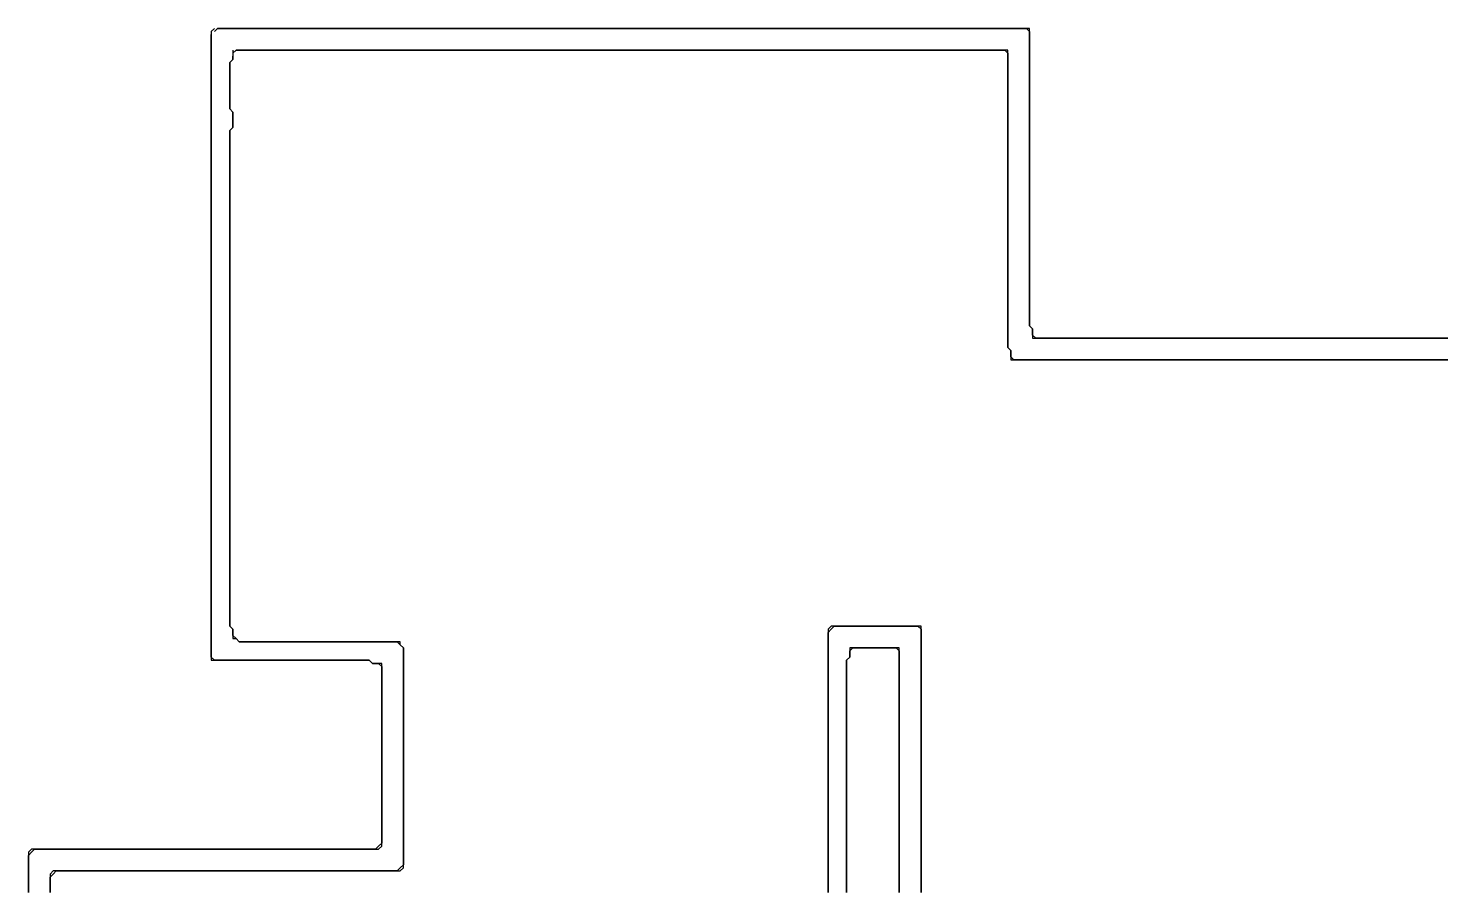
# Model space of a CAD drawing. Header units: metres. Extents: x 39 to 1548, y -1178 to -105.
# Drawn here: x 145 to 602.9, y -383.4 to -105 of the extents above; entities that cross this region are included whole.
import ezdxf

# ---------------------------------------------------------------- set-up
doc = ezdxf.new("R2010")
doc.units = ezdxf.units.M

msp = doc.modelspace()

# ---------------------------------------------------------------- linework, layer by layer
for points in [[(205, -105), (204, -106), (204, -107), (204, -108), (204, -109), (204, -110), (204, -111), (204, -112), (204, -113), (204, -114), (204, -115), (204, -116), (204, -117), (204, -118), (204, -119), (204, -120), (204, -121), (204, -122), (204, -123), (204, -124), (204, -125), (204, -126), (204, -127), (204, -128), (204, -129), (204, -130), (204, -131), (204, -132), (204, -133), (204, -134), (204, -135), (204, -136), (204, -137), (204, -138), (204, -139), (204, -140), (204, -141), (204, -142), (204, -143), (204, -144), (204, -145), (204, -146), (204, -147), (204, -148), (204, -149), (204, -150), (204, -151), (204, -152), (204, -153), (204, -154), (204, -155), (204, -156), (204, -157), (204, -158), (204, -159), (204, -160), (204, -161), (204, -162), (204, -163), (204, -164), (204, -165), (204, -166), (204, -167), (204, -168), (204, -169), (204, -170), (204, -171), (204, -172), (204, -173), (204, -174), (204, -175), (204, -176), (204, -177), (204, -178), (204, -179), (204, -180), (204, -181), (204, -182), (204, -183), (204, -184), (204, -185), (204, -186), (204, -187), (204, -188), (204, -189), (204, -190), (204, -191), (204, -192), (204, -193), (204, -194), (204, -195), (204, -196), (204, -197), (204, -198), (204, -199), (204, -200), (204, -201), (204, -202), (204, -203), (204, -204), (204, -205), (204, -206), (204, -207), (204, -208), (204, -209), (204, -210), (204, -211), (204, -212), (204, -213), (204, -214), (204, -215), (204, -216), (204, -217), (204, -218), (204, -219), (204, -220), (204, -221), (204, -222), (204, -223), (204, -224), (204, -225), (204, -226), (204, -227), (204, -228), (204, -229), (204, -230), (204, -231), (204, -232), (204, -233), (204, -234), (204, -235), (204, -236), (204, -237), (204, -238), (204, -239), (204, -240), (204, -241), (204, -242), (204, -243), (204, -244), (204, -245), (204, -246), (204, -247), (204, -248), (204, -249), (204, -250), (204, -251), (204, -252), (204, -253), (204, -254), (204, -255), (204, -256), (204, -257), (204, -258), (204, -259), (204, -260), (204, -261), (204, -262), (204, -263), (204, -264), (204, -265), (204, -266), (204, -267), (204, -268), (204, -269), (204, -270), (204, -271), (204, -272), (204, -273), (204, -274), (204, -275), (204, -276), (204, -277), (204, -278), (204, -279), (204, -280), (204, -281), (204, -282), (204, -283), (204, -284), (204, -285), (204, -286), (204, -287), (204, -288), (204, -289), (204, -290), (204, -291), (204, -292), (204, -293), (204, -294), (204, -295), (204, -296), (204, -297), (204, -298), (204, -299), (204, -300), (204, -301), (204, -302), (204, -303), (204, -304), (204, -305), (204, -306), (204, -307), (204, -308), (204, -309), (205, -309), (206, -309), (207, -309), (208, -309), (209, -309), (210, -309), (211, -309), (212, -309), (213, -309), (214, -309), (215, -309), (216, -309), (217, -309), (218, -309), (219, -309), (220, -309), (221, -309), (222, -309), (223, -309), (224, -309), (225, -309), (226, -309), (227, -309), (228, -309), (229, -309), (230, -309), (231, -309), (232, -309), (233, -309), (234, -309), (235, -309), (236, -309), (237, -309), (238, -309), (239, -309), (240, -309), (241, -309), (242, -309), (243, -309), (244, -309), (245, -309), (246, -309), (247, -309), (248, -309), (249, -309), (250, -309), (251, -309), (252, -309), (253, -309), (254, -309), (255, -309), (256, -310), (257, -310), (258, -310), (259, -311), (259, -312), (259, -313), (259, -314), (259, -315), (259, -316), (259, -317), (259, -318), (259, -319), (259, -320), (259, -321), (259, -322), (259, -323), (259, -324), (259, -325), (259, -326), (259, -327), (259, -328), (259, -329), (259, -330), (259, -331), (259, -332), (259, -333), (259, -334), (259, -335), (259, -336), (259, -337), (259, -338), (259, -339), (259, -340), (259, -341), (259, -342), (259, -343), (259, -344), (259, -345), (259, -346), (259, -347), (259, -348), (259, -349), (259, -350), (259, -351), (259, -352), (259, -353), (259, -354), (259, -355), (259, -356), (259, -357), (259, -358), (259, -359), (259, -360), (259, -361), (259, -362), (259, -363), (259, -364), (259, -365), (259, -366), (259, -367), (259, -368), (258, -369), (257, -370), (256, -370), (255, -370), (254, -370), (253, -370), (252, -370), (251, -370), (250, -370), (249, -370), (248, -370), (247, -370), (246, -370), (245, -370), (244, -370), (243, -370), (242, -370), (241, -370), (240, -370), (239, -370), (238, -370), (237, -370), (236, -370), (235, -370), (234, -370), (233, -370), (232, -370), (231, -370), (230, -370), (229, -370), (228, -370), (227, -370), (226, -370), (225, -370), (224, -370), (223, -370), (222, -370), (221, -370), (220, -370), (219, -370), (218, -370), (217, -370), (216, -370), (215, -370), (214, -370), (213, -370), (212, -370), (211, -370), (210, -370), (209, -370), (208, -370), (207, -370), (206, -370), (205, -370), (204, -370), (203, -370), (202, -370), (201, -370), (200, -370), (199, -370), (198, -370), (197, -370), (196, -370), (195, -370), (194, -370), (193, -370), (192, -370), (191, -370), (190, -370), (189, -370), (188, -370), (187, -370), (186, -370), (185, -370), (184, -370), (183, -370), (182, -370), (181, -370), (180, -370), (179, -370), (178, -370), (177, -370), (176, -370), (175, -370), (174, -370), (173, -370), (172, -370), (171, -370), (170, -370), (169, -370), (168, -370), (167, -370), (166, -370), (165, -370), (164, -370), (163, -370), (162, -370), (161, -370), (160, -370), (159, -370), (158, -370), (157, -370), (156, -370), (155, -370), (154, -370), (153, -370), (152, -370), (151, -370), (150, -370), (149, -370), (148, -370), (147, -370), (146, -370), (145, -371), (145, -372), (145, -373), (145, -374), (145, -375), (145, -376), (145, -377), (145, -378), (145, -379), (145, -380), (145, -381), (145, -382), (145, -383), (145, -384)], [(205, -106), (206, -105), (207, -105), (208, -105), (209, -105), (210, -105), (211, -105), (212, -105), (213, -105), (214, -105), (215, -105), (216, -105), (217, -105), (218, -105), (219, -105), (220, -105), (221, -105), (222, -105), (223, -105), (224, -105), (225, -105), (226, -105), (227, -105), (228, -105), (229, -105), (230, -105), (231, -105), (232, -105), (233, -105), (234, -105), (235, -105), (236, -105), (237, -105), (238, -105), (239, -105), (240, -105), (241, -105), (242, -105), (243, -105), (244, -105), (245, -105), (246, -105), (247, -105), (248, -105), (249, -105), (250, -105), (251, -105), (252, -105), (253, -105), (254, -105), (255, -105), (256, -105), (257, -105), (258, -105), (259, -105), (260, -105), (261, -105), (262, -105), (263, -105), (264, -105), (265, -105), (266, -105), (267, -105), (268, -105), (269, -105), (270, -105), (271, -105), (272, -105), (273, -105), (274, -105), (275, -105), (276, -105), (277, -105), (278, -105), (279, -105), (280, -105), (281, -105), (282, -105), (283, -105), (284, -105), (285, -105), (286, -105), (287, -105), (288, -105), (289, -105), (290, -105), (291, -105), (292, -105), (293, -105), (294, -105), (295, -105), (296, -105), (297, -105), (298, -105), (299, -105), (300, -105), (301, -105), (302, -105), (303, -105), (304, -105), (305, -105), (306, -105), (307, -105), (308, -105), (309, -105), (310, -105), (311, -105), (312, -105), (313, -105), (314, -105), (315, -105), (316, -105), (317, -105), (318, -105), (319, -105), (320, -105), (321, -105), (322, -105), (323, -105), (324, -105), (325, -105), (326, -105), (327, -105), (328, -105), (329, -105), (330, -105), (331, -105), (332, -105), (333, -105), (334, -105), (335, -105), (336, -105), (337, -105), (338, -105), (339, -105), (340, -105), (341, -105), (342, -105), (343, -105), (344, -105), (345, -105), (346, -105), (347, -105), (348, -105), (349, -105), (350, -105), (351, -105), (352, -105), (353, -105), (354, -105), (355, -105), (356, -105), (357, -105), (358, -105), (359, -105), (360, -105), (361, -105), (362, -105), (363, -105), (364, -105), (365, -105), (366, -105), (367, -105), (368, -105), (369, -105), (370, -105), (371, -105), (372, -105), (373, -105), (374, -105), (375, -105), (376, -105), (377, -105), (378, -105), (379, -105), (380, -105), (381, -105), (382, -105), (383, -105), (384, -105), (385, -105), (386, -105), (387, -105), (388, -105), (389, -105), (390, -105), (391, -105), (392, -105), (393, -105), (394, -105), (395, -105), (396, -105), (397, -105), (398, -105), (399, -105), (400, -105), (401, -105), (402, -105), (403, -105), (404, -105), (405, -105), (406, -105), (407, -105), (408, -105), (409, -105), (410, -105), (411, -105), (412, -105), (413, -105), (414, -105), (415, -105), (416, -105), (417, -105), (418, -105), (419, -105), (420, -105), (421, -105), (422, -105), (423, -105), (424, -105), (425, -105), (426, -105), (427, -105), (428, -105), (429, -105), (430, -105), (431, -105), (432, -105), (433, -105), (434, -105), (435, -105), (436, -105), (437, -105), (438, -105), (439, -105), (440, -105), (441, -105), (442, -105), (443, -105), (444, -105), (445, -105), (446, -105), (447, -105), (448, -105), (449, -105), (450, -105), (451, -105), (452, -105), (453, -105), (454, -105), (455, -105), (456, -105), (457, -105), (458, -105), (459, -105), (460, -105), (461, -105), (462, -105), (463, -105), (464, -105), (465, -105), (466, -105), (467, -105), (468, -106), (468, -107), (468, -108), (468, -109), (468, -110), (468, -111), (468, -112), (468, -113), (468, -114), (468, -115), (468, -116), (468, -117), (468, -118), (468, -119), (468, -120), (468, -121), (468, -122), (468, -123), (468, -124), (468, -125), (468, -126), (468, -127), (468, -128), (468, -129), (468, -130), (468, -131), (468, -132), (468, -133), (468, -134), (468, -135), (468, -136), (468, -137), (468, -138), (468, -139), (468, -140), (468, -141), (468, -142), (468, -143), (468, -144), (468, -145), (468, -146), (468, -147), (468, -148), (468, -149), (468, -150), (468, -151), (468, -152), (468, -153), (468, -154), (468, -155), (468, -156), (468, -157), (468, -158), (468, -159), (468, -160), (468, -161), (468, -162), (468, -163), (468, -164), (468, -165), (468, -166), (468, -167), (468, -168), (468, -169), (468, -170), (468, -171), (468, -172), (468, -173), (468, -174), (468, -175), (468, -176), (468, -177), (468, -178), (468, -179), (468, -180), (468, -181), (468, -182), (468, -183), (468, -184), (468, -185), (468, -186), (468, -187), (468, -188), (468, -189), (468, -190), (468, -191), (468, -192), (468, -193), (468, -194), (468, -195), (468, -196), (468, -197), (468, -198), (468, -199), (468, -200), (468, -201), (469, -202), (469, -203), (469, -204), (469, -205), (470, -205), (471, -205), (472, -205), (473, -205), (474, -205), (475, -205), (476, -205), (477, -205), (478, -205), (479, -205), (480, -205), (481, -205), (482, -205), (483, -205), (484, -205), (485, -205), (486, -205), (487, -205), (488, -205), (489, -205), (490, -205), (491, -205), (492, -205), (493, -205), (494, -205), (495, -205), (496, -205), (497, -205), (498, -205), (499, -205), (500, -205), (501, -205), (502, -205), (503, -205), (504, -205), (505, -205), (506, -205), (507, -205), (508, -205), (509, -205), (510, -205), (511, -205), (512, -205), (513, -205), (514, -205), (515, -205), (516, -205), (517, -205), (518, -205), (519, -205), (520, -205), (521, -205), (522, -205), (523, -205), (524, -205), (525, -205), (526, -205), (527, -205), (528, -205), (529, -205), (530, -205), (531, -205), (532, -205), (533, -205), (534, -205), (535, -205), (536, -205), (537, -205), (538, -205), (539, -205), (540, -205), (541, -205), (542, -205), (543, -205), (544, -205), (545, -205), (546, -205), (547, -205), (548, -205), (549, -205), (550, -205), (551, -205), (552, -205), (553, -205), (554, -205), (555, -205), (556, -205), (557, -205), (558, -205), (559, -205), (560, -205), (561, -205), (562, -205), (563, -205), (564, -205), (565, -205), (566, -205), (567, -205), (568, -205), (569, -205), (570, -205), (571, -205), (572, -205), (573, -205), (574, -205), (575, -205), (576, -205), (577, -205), (578, -205), (579, -205), (580, -205), (581, -205), (582, -205), (583, -205), (584, -205), (585, -205), (586, -205), (587, -205), (588, -205), (589, -205), (590, -205), (591, -205), (592, -205), (593, -205), (594, -205), (595, -205), (596, -205), (597, -205), (598, -205), (599, -205), (600, -205), (601, -205), (602, -205), (603, -205)], [(603, -205), (602, -205), (601, -205), (600, -205), (599, -205), (598, -205), (597, -205), (596, -205), (595, -205), (594, -205), (593, -205), (592, -205), (591, -205), (590, -205), (589, -205), (588, -205), (587, -205), (586, -205), (585, -205), (584, -205), (583, -205), (582, -205), (581, -205), (580, -205), (579, -205), (578, -205), (577, -205), (576, -205), (575, -205), (574, -205), (573, -205), (572, -205), (571, -205), (570, -205), (569, -205), (568, -205), (567, -205), (566, -205), (565, -205), (564, -205), (563, -205), (562, -205), (561, -205), (560, -205), (559, -205), (558, -205), (557, -205), (556, -205), (555, -205), (554, -205), (553, -205), (552, -205), (551, -205), (550, -205), (549, -205), (548, -205), (547, -205), (546, -205), (545, -205), (544, -205), (543, -205), (542, -205), (541, -205), (540, -205), (539, -205), (538, -205), (537, -205), (536, -205), (535, -205), (534, -205), (533, -205), (532, -205), (531, -205), (530, -205), (529, -205), (528, -205), (527, -205), (526, -205), (525, -205), (524, -205), (523, -205), (522, -205), (521, -205), (520, -205), (519, -205), (518, -205), (517, -205), (516, -205), (515, -205), (514, -205), (513, -205), (512, -205), (511, -205), (510, -205), (509, -205), (508, -205), (507, -205), (506, -205), (505, -205), (504, -205), (503, -205), (502, -205), (501, -205), (500, -205), (499, -205), (498, -205), (497, -205), (496, -205), (495, -205), (494, -205), (493, -205), (492, -205), (491, -205), (490, -205), (489, -205), (488, -205), (487, -205), (486, -205), (485, -205), (484, -205), (483, -205), (482, -205), (481, -205), (480, -205), (479, -205), (478, -205), (477, -205), (476, -205), (475, -205), (474, -205), (473, -205), (472, -205), (471, -205), (470, -205), (469, -204), (469, -203), (469, -202), (468, -201), (468, -200), (468, -199), (468, -198), (468, -197), (468, -196), (468, -195), (468, -194), (468, -193), (468, -192), (468, -191), (468, -190), (468, -189), (468, -188), (468, -187), (468, -186), (468, -185), (468, -184), (468, -183), (468, -182), (468, -181), (468, -180), (468, -179), (468, -178), (468, -177), (468, -176), (468, -175), (468, -174), (468, -173), (468, -172), (468, -171), (468, -170), (468, -169), (468, -168), (468, -167), (468, -166), (468, -165), (468, -164), (468, -163), (468, -162), (468, -161), (468, -160), (468, -159), (468, -158), (468, -157), (468, -156), (468, -155), (468, -154), (468, -153), (468, -152), (468, -151), (468, -150), (468, -149), (468, -148), (468, -147), (468, -146), (468, -145), (468, -144), (468, -143), (468, -142), (468, -141), (468, -140), (468, -139), (468, -138), (468, -137), (468, -136), (468, -135), (468, -134), (468, -133), (468, -132), (468, -131), (468, -130), (468, -129), (468, -128), (468, -127), (468, -126), (468, -125), (468, -124), (468, -123), (468, -122), (468, -121), (468, -120), (468, -119), (468, -118), (468, -117), (468, -116), (468, -115), (468, -114), (468, -113), (468, -112), (468, -111), (468, -110), (468, -109), (468, -108), (468, -107), (468, -106), (468, -105), (467, -105), (466, -105), (465, -105), (464, -105), (463, -105), (462, -105), (461, -105), (460, -105), (459, -105), (458, -105), (457, -105), (456, -105), (455, -105), (454, -105), (453, -105), (452, -105), (451, -105), (450, -105), (449, -105), (448, -105), (447, -105), (446, -105), (445, -105), (444, -105), (443, -105), (442, -105), (441, -105), (440, -105), (439, -105), (438, -105), (437, -105), (436, -105), (435, -105), (434, -105), (433, -105), (432, -105), (431, -105), (430, -105), (429, -105), (428, -105), (427, -105), (426, -105), (425, -105), (424, -105), (423, -105), (422, -105), (421, -105), (420, -105), (419, -105), (418, -105), (417, -105), (416, -105), (415, -105), (414, -105), (413, -105), (412, -105), (411, -105), (410, -105), (409, -105), (408, -105), (407, -105), (406, -105), (405, -105), (404, -105), (403, -105), (402, -105), (401, -105), (400, -105), (399, -105), (398, -105), (397, -105), (396, -105), (395, -105), (394, -105), (393, -105), (392, -105), (391, -105), (390, -105), (389, -105), (388, -105), (387, -105), (386, -105), (385, -105), (384, -105), (383, -105), (382, -105), (381, -105), (380, -105), (379, -105), (378, -105), (377, -105), (376, -105), (375, -105), (374, -105), (373, -105), (372, -105), (371, -105), (370, -105), (369, -105), (368, -105), (367, -105), (366, -105), (365, -105), (364, -105), (363, -105), (362, -105), (361, -105), (360, -105), (359, -105), (358, -105), (357, -105), (356, -105), (355, -105), (354, -105), (353, -105), (352, -105), (351, -105), (350, -105), (349, -105), (348, -105), (347, -105), (346, -105), (345, -105), (344, -105), (343, -105), (342, -105), (341, -105), (340, -105), (339, -105), (338, -105), (337, -105), (336, -105), (335, -105), (334, -105), (333, -105), (332, -105), (331, -105), (330, -105), (329, -105), (328, -105), (327, -105), (326, -105), (325, -105), (324, -105), (323, -105), (322, -105), (321, -105), (320, -105), (319, -105), (318, -105), (317, -105), (316, -105), (315, -105), (314, -105), (313, -105), (312, -105), (311, -105), (310, -105), (309, -105), (308, -105), (307, -105), (306, -105), (305, -105), (304, -105), (303, -105), (302, -105), (301, -105), (300, -105), (299, -105), (298, -105), (297, -105), (296, -105), (295, -105), (294, -105), (293, -105), (292, -105), (291, -105), (290, -105), (289, -105), (288, -105), (287, -105), (286, -105), (285, -105), (284, -105), (283, -105), (282, -105), (281, -105), (280, -105), (279, -105), (278, -105), (277, -105), (276, -105), (275, -105), (274, -105), (273, -105), (272, -105), (271, -105), (270, -105), (269, -105), (268, -105), (267, -105), (266, -105), (265, -105), (264, -105), (263, -105), (262, -105), (261, -105), (260, -105), (259, -105), (258, -105), (257, -105), (256, -105), (255, -105), (254, -105), (253, -105), (252, -105), (251, -105), (250, -105), (249, -105), (248, -105), (247, -105), (246, -105), (245, -105), (244, -105), (243, -105), (242, -105), (241, -105), (240, -105), (239, -105), (238, -105), (237, -105), (236, -105), (235, -105), (234, -105), (233, -105), (232, -105), (231, -105), (230, -105), (229, -105), (228, -105), (227, -105), (226, -105), (225, -105), (224, -105), (223, -105), (222, -105), (221, -105), (220, -105), (219, -105), (218, -105), (217, -105), (216, -105), (215, -105), (214, -105), (213, -105), (212, -105), (211, -105), (210, -105), (209, -105), (208, -105), (207, -105), (206, -105)], [(145, -384), (145, -383), (145, -382), (145, -381), (145, -380), (145, -379), (145, -378), (145, -377), (145, -376), (145, -375), (145, -374), (145, -373), (145, -372), (146, -371), (147, -370), (148, -370), (149, -370), (150, -370), (151, -370), (152, -370), (153, -370), (154, -370), (155, -370), (156, -370), (157, -370), (158, -370), (159, -370), (160, -370), (161, -370), (162, -370), (163, -370), (164, -370), (165, -370), (166, -370), (167, -370), (168, -370), (169, -370), (170, -370), (171, -370), (172, -370), (173, -370), (174, -370), (175, -370), (176, -370), (177, -370), (178, -370), (179, -370), (180, -370), (181, -370), (182, -370), (183, -370), (184, -370), (185, -370), (186, -370), (187, -370), (188, -370), (189, -370), (190, -370), (191, -370), (192, -370), (193, -370), (194, -370), (195, -370), (196, -370), (197, -370), (198, -370), (199, -370), (200, -370), (201, -370), (202, -370), (203, -370), (204, -370), (205, -370), (206, -370), (207, -370), (208, -370), (209, -370), (210, -370), (211, -370), (212, -370), (213, -370), (214, -370), (215, -370), (216, -370), (217, -370), (218, -370), (219, -370), (220, -370), (221, -370), (222, -370), (223, -370), (224, -370), (225, -370), (226, -370), (227, -370), (228, -370), (229, -370), (230, -370), (231, -370), (232, -370), (233, -370), (234, -370), (235, -370), (236, -370), (237, -370), (238, -370), (239, -370), (240, -370), (241, -370), (242, -370), (243, -370), (244, -370), (245, -370), (246, -370), (247, -370), (248, -370), (249, -370), (250, -370), (251, -370), (252, -370), (253, -370), (254, -370), (255, -370), (256, -370), (257, -370), (258, -370), (259, -369), (259, -368), (259, -367), (259, -366), (259, -365), (259, -364), (259, -363), (259, -362), (259, -361), (259, -360), (259, -359), (259, -358), (259, -357), (259, -356), (259, -355), (259, -354), (259, -353), (259, -352), (259, -351), (259, -350), (259, -349), (259, -348), (259, -347), (259, -346), (259, -345), (259, -344), (259, -343), (259, -342), (259, -341), (259, -340), (259, -339), (259, -338), (259, -337), (259, -336), (259, -335), (259, -334), (259, -333), (259, -332), (259, -331), (259, -330), (259, -329), (259, -328), (259, -327), (259, -326), (259, -325), (259, -324), (259, -323), (259, -322), (259, -321), (259, -320), (259, -319), (259, -318), (259, -317), (259, -316), (259, -315), (259, -314), (259, -313), (259, -312), (259, -311), (259, -310), (258, -310), (257, -310), (256, -310), (255, -309), (254, -309), (253, -309), (252, -309), (251, -309), (250, -309), (249, -309), (248, -309), (247, -309), (246, -309), (245, -309), (244, -309), (243, -309), (242, -309), (241, -309), (240, -309), (239, -309), (238, -309), (237, -309), (236, -309), (235, -309), (234, -309), (233, -309), (232, -309), (231, -309), (230, -309), (229, -309), (228, -309), (227, -309), (226, -309), (225, -309), (224, -309), (223, -309), (222, -309), (221, -309), (220, -309), (219, -309), (218, -309), (217, -309), (216, -309), (215, -309), (214, -309), (213, -309), (212, -309), (211, -309), (210, -309), (209, -309), (208, -309), (207, -309), (206, -309), (205, -309), (204, -308), (204, -307), (204, -306), (204, -305), (204, -304), (204, -303), (204, -302), (204, -301), (204, -300), (204, -299), (204, -298), (204, -297), (204, -296), (204, -295), (204, -294), (204, -293), (204, -292), (204, -291), (204, -290), (204, -289), (204, -288), (204, -287), (204, -286), (204, -285), (204, -284), (204, -283), (204, -282), (204, -281), (204, -280), (204, -279), (204, -278), (204, -277), (204, -276), (204, -275), (204, -274), (204, -273), (204, -272), (204, -271), (204, -270), (204, -269), (204, -268), (204, -267), (204, -266), (204, -265), (204, -264), (204, -263), (204, -262), (204, -261), (204, -260), (204, -259), (204, -258), (204, -257), (204, -256), (204, -255), (204, -254), (204, -253), (204, -252), (204, -251), (204, -250), (204, -249), (204, -248), (204, -247), (204, -246), (204, -245), (204, -244), (204, -243), (204, -242), (204, -241), (204, -240), (204, -239), (204, -238), (204, -237), (204, -236), (204, -235), (204, -234), (204, -233), (204, -232), (204, -231), (204, -230), (204, -229), (204, -228), (204, -227), (204, -226), (204, -225), (204, -224), (204, -223), (204, -222), (204, -221), (204, -220), (204, -219), (204, -218), (204, -217), (204, -216), (204, -215), (204, -214), (204, -213), (204, -212), (204, -211), (204, -210), (204, -209), (204, -208), (204, -207), (204, -206), (204, -205), (204, -204), (204, -203), (204, -202), (204, -201), (204, -200), (204, -199), (204, -198), (204, -197), (204, -196), (204, -195), (204, -194), (204, -193), (204, -192), (204, -191), (204, -190), (204, -189), (204, -188), (204, -187), (204, -186), (204, -185), (204, -184), (204, -183), (204, -182), (204, -181), (204, -180), (204, -179), (204, -178), (204, -177), (204, -176), (204, -175), (204, -174), (204, -173), (204, -172), (204, -171), (204, -170), (204, -169), (204, -168), (204, -167), (204, -166), (204, -165), (204, -164), (204, -163), (204, -162), (204, -161), (204, -160), (204, -159), (204, -158), (204, -157), (204, -156), (204, -155), (204, -154), (204, -153), (204, -152), (204, -151), (204, -150), (204, -149), (204, -148), (204, -147), (204, -146), (204, -145), (204, -144), (204, -143), (204, -142), (204, -141), (204, -140), (204, -139), (204, -138), (204, -137), (204, -136), (204, -135), (204, -134), (204, -133), (204, -132), (204, -131), (204, -130), (204, -129), (204, -128), (204, -127), (204, -126), (204, -125), (204, -124), (204, -123), (204, -122), (204, -121), (204, -120), (204, -119), (204, -118), (204, -117), (204, -116), (204, -115), (204, -114), (204, -113), (204, -112), (204, -111), (204, -110), (204, -109), (204, -108), (204, -107)], [(211, -112), (211, -113), (211, -114), (211, -115), (210, -116), (210, -117), (210, -118), (210, -119), (210, -120), (210, -121), (210, -122), (210, -123), (210, -124), (210, -125), (210, -126), (210, -127), (210, -128), (210, -129), (210, -130), (210, -131), (211, -132), (211, -133), (211, -134), (211, -135), (211, -136), (211, -137), (210, -138), (210, -139), (210, -140), (210, -141), (210, -142), (210, -143), (210, -144), (210, -145), (210, -146), (210, -147), (210, -148), (210, -149), (210, -150), (210, -151), (210, -152), (210, -153), (210, -154), (210, -155), (210, -156), (210, -157), (210, -158), (210, -159), (210, -160), (210, -161), (210, -162), (210, -163), (210, -164), (210, -165), (210, -166), (210, -167), (210, -168), (210, -169), (210, -170), (210, -171), (210, -172), (210, -173), (210, -174), (210, -175), (210, -176), (210, -177), (210, -178), (210, -179), (210, -180), (210, -181), (210, -182), (210, -183), (210, -184), (210, -185), (210, -186), (210, -187), (210, -188), (210, -189), (210, -190), (210, -191), (210, -192), (210, -193), (210, -194), (210, -195), (210, -196), (210, -197), (210, -198), (210, -199), (210, -200), (210, -201), (210, -202), (210, -203), (210, -204), (210, -205), (210, -206), (210, -207), (210, -208), (210, -209), (210, -210), (210, -211), (210, -212), (210, -213), (210, -214), (210, -215), (210, -216), (210, -217), (210, -218), (210, -219), (210, -220), (210, -221), (210, -222), (210, -223), (210, -224), (210, -225), (210, -226), (210, -227), (210, -228), (210, -229), (210, -230), (210, -231), (210, -232), (210, -233), (210, -234), (210, -235), (210, -236), (210, -237), (210, -238), (210, -239), (210, -240), (210, -241), (210, -242), (210, -243), (210, -244), (210, -245), (210, -246), (210, -247), (210, -248), (210, -249), (210, -250), (210, -251), (210, -252), (210, -253), (210, -254), (210, -255), (210, -256), (210, -257), (210, -258), (210, -259), (210, -260), (210, -261), (210, -262), (210, -263), (210, -264), (210, -265), (210, -266), (210, -267), (210, -268), (210, -269), (210, -270), (210, -271), (210, -272), (210, -273), (210, -274), (210, -275), (210, -276), (210, -277), (210, -278), (210, -279), (210, -280), (210, -281), (210, -282), (210, -283), (210, -284), (210, -285), (210, -286), (210, -287), (210, -288), (210, -289), (210, -290), (210, -291), (210, -292), (210, -293), (210, -294), (210, -295), (210, -296), (210, -297), (210, -298), (211, -299), (211, -300), (211, -301), (211, -302), (212, -302), (213, -303), (214, -303), (215, -303), (216, -303), (217, -303), (218, -303), (219, -303), (220, -303), (221, -303), (222, -303), (223, -303), (224, -303), (225, -303), (226, -303), (227, -303), (228, -303), (229, -303), (230, -303), (231, -303), (232, -303), (233, -303), (234, -303), (235, -303), (236, -303), (237, -303), (238, -303), (239, -303), (240, -303), (241, -303), (242, -303), (243, -303), (244, -303), (245, -303), (246, -303), (247, -303), (248, -303), (249, -303), (250, -303), (251, -303), (252, -303), (253, -303), (254, -303), (255, -303), (256, -303), (257, -303), (258, -303), (259, -303), (260, -303), (261, -303), (262, -303), (263, -303), (264, -303), (265, -304), (266, -305), (266, -306), (266, -307), (266, -308), (266, -309), (266, -310), (266, -311), (266, -312), (266, -313), (266, -314), (266, -315), (266, -316), (266, -317), (266, -318), (266, -319), (266, -320), (266, -321), (266, -322), (266, -323), (266, -324), (266, -325), (266, -326), (266, -327), (266, -328), (266, -329), (266, -330), (266, -331), (266, -332), (266, -333), (266, -334), (266, -335), (266, -336), (266, -337), (266, -338), (266, -339), (266, -340), (266, -341), (266, -342), (266, -343), (266, -344), (266, -345), (266, -346), (266, -347), (266, -348), (266, -349), (266, -350), (266, -351), (266, -352), (266, -353), (266, -354), (266, -355), (266, -356), (266, -357), (266, -358), (266, -359), (266, -360), (266, -361), (266, -362), (266, -363), (266, -364), (266, -365), (266, -366), (266, -367), (266, -368), (266, -369), (266, -370), (266, -371), (266, -372), (266, -373), (266, -374), (266, -375), (265, -376), (264, -377), (263, -377), (262, -377), (261, -377), (260, -377), (259, -377), (258, -377), (257, -377), (256, -377), (255, -377), (254, -377), (253, -377), (252, -377), (251, -377), (250, -377), (249, -377), (248, -377), (247, -377), (246, -377), (245, -377), (244, -377), (243, -377), (242, -377), (241, -377), (240, -377), (239, -377), (238, -377), (237, -377), (236, -377), (235, -377), (234, -377), (233, -377), (232, -377), (231, -377), (230, -377), (229, -377), (228, -377), (227, -377), (226, -377), (225, -377), (224, -377), (223, -377), (222, -377), (221, -377), (220, -377), (219, -377), (218, -377), (217, -377), (216, -377), (215, -377), (214, -377), (213, -377), (212, -377), (211, -377), (210, -377), (209, -377), (208, -377), (207, -377), (206, -377), (205, -377), (204, -377), (203, -377), (202, -377), (201, -377), (200, -377), (199, -377), (198, -377), (197, -377), (196, -377), (195, -377), (194, -377), (193, -377), (192, -377), (191, -377), (190, -377), (189, -377), (188, -377), (187, -377), (186, -377), (185, -377), (184, -377), (183, -377), (182, -377), (181, -377), (180, -377), (179, -377), (178, -377), (177, -377), (176, -377), (175, -377), (174, -377), (173, -377), (172, -377), (171, -377), (170, -377), (169, -377), (168, -377), (167, -377), (166, -377), (165, -377), (164, -377), (163, -377), (162, -377), (161, -377), (160, -377), (159, -377), (158, -377), (157, -377), (156, -377), (155, -377), (154, -377), (153, -377), (152, -378), (152, -379), (152, -380), (152, -381), (152, -382), (152, -383), (152, -384)], [(152, -384), (152, -383), (152, -382), (152, -381), (152, -380), (152, -379), (153, -378), (154, -377), (155, -377), (156, -377), (157, -377), (158, -377), (159, -377), (160, -377), (161, -377), (162, -377), (163, -377), (164, -377), (165, -377), (166, -377), (167, -377), (168, -377), (169, -377), (170, -377), (171, -377), (172, -377), (173, -377), (174, -377), (175, -377), (176, -377), (177, -377), (178, -377), (179, -377), (180, -377), (181, -377), (182, -377), (183, -377), (184, -377), (185, -377), (186, -377), (187, -377), (188, -377), (189, -377), (190, -377), (191, -377), (192, -377), (193, -377), (194, -377), (195, -377), (196, -377), (197, -377), (198, -377), (199, -377), (200, -377), (201, -377), (202, -377), (203, -377), (204, -377), (205, -377), (206, -377), (207, -377), (208, -377), (209, -377), (210, -377), (211, -377), (212, -377), (213, -377), (214, -377), (215, -377), (216, -377), (217, -377), (218, -377), (219, -377), (220, -377), (221, -377), (222, -377), (223, -377), (224, -377), (225, -377), (226, -377), (227, -377), (228, -377), (229, -377), (230, -377), (231, -377), (232, -377), (233, -377), (234, -377), (235, -377), (236, -377), (237, -377), (238, -377), (239, -377), (240, -377), (241, -377), (242, -377), (243, -377), (244, -377), (245, -377), (246, -377), (247, -377), (248, -377), (249, -377), (250, -377), (251, -377), (252, -377), (253, -377), (254, -377), (255, -377), (256, -377), (257, -377), (258, -377), (259, -377), (260, -377), (261, -377), (262, -377), (263, -377), (264, -377), (265, -377), (266, -376), (266, -375), (266, -374), (266, -373), (266, -372), (266, -371), (266, -370), (266, -369), (266, -368), (266, -367), (266, -366), (266, -365), (266, -364), (266, -363), (266, -362), (266, -361), (266, -360), (266, -359), (266, -358), (266, -357), (266, -356), (266, -355), (266, -354), (266, -353), (266, -352), (266, -351), (266, -350), (266, -349), (266, -348), (266, -347), (266, -346), (266, -345), (266, -344), (266, -343), (266, -342), (266, -341), (266, -340), (266, -339), (266, -338), (266, -337), (266, -336), (266, -335), (266, -334), (266, -333), (266, -332), (266, -331), (266, -330), (266, -329), (266, -328), (266, -327), (266, -326), (266, -325), (266, -324), (266, -323), (266, -322), (266, -321), (266, -320), (266, -319), (266, -318), (266, -317), (266, -316), (266, -315), (266, -314), (266, -313), (266, -312), (266, -311), (266, -310), (266, -309), (266, -308), (266, -307), (266, -306), (266, -305), (265, -304), (265, -303), (264, -303), (263, -303), (262, -303), (261, -303), (260, -303), (259, -303), (258, -303), (257, -303), (256, -303), (255, -303), (254, -303), (253, -303), (252, -303), (251, -303), (250, -303), (249, -303), (248, -303), (247, -303), (246, -303), (245, -303), (244, -303), (243, -303), (242, -303), (241, -303), (240, -303), (239, -303), (238, -303), (237, -303), (236, -303), (235, -303), (234, -303), (233, -303), (232, -303), (231, -303), (230, -303), (229, -303), (228, -303), (227, -303), (226, -303), (225, -303), (224, -303), (223, -303), (222, -303), (221, -303), (220, -303), (219, -303), (218, -303), (217, -303), (216, -303), (215, -303), (214, -303), (213, -303), (212, -302), (211, -301), (211, -300), (211, -299), (210, -298), (210, -297), (210, -296), (210, -295), (210, -294), (210, -293), (210, -292), (210, -291), (210, -290), (210, -289), (210, -288), (210, -287), (210, -286), (210, -285), (210, -284), (210, -283), (210, -282), (210, -281), (210, -280), (210, -279), (210, -278), (210, -277), (210, -276), (210, -275), (210, -274), (210, -273), (210, -272), (210, -271), (210, -270), (210, -269), (210, -268), (210, -267), (210, -266), (210, -265), (210, -264), (210, -263), (210, -262), (210, -261), (210, -260), (210, -259), (210, -258), (210, -257), (210, -256), (210, -255), (210, -254), (210, -253), (210, -252), (210, -251), (210, -250), (210, -249), (210, -248), (210, -247), (210, -246), (210, -245), (210, -244), (210, -243), (210, -242), (210, -241), (210, -240), (210, -239), (210, -238), (210, -237), (210, -236), (210, -235), (210, -234), (210, -233), (210, -232), (210, -231), (210, -230), (210, -229), (210, -228), (210, -227), (210, -226), (210, -225), (210, -224), (210, -223), (210, -222), (210, -221), (210, -220), (210, -219), (210, -218), (210, -217), (210, -216), (210, -215), (210, -214), (210, -213), (210, -212), (210, -211), (210, -210), (210, -209), (210, -208), (210, -207), (210, -206), (210, -205), (210, -204), (210, -203), (210, -202), (210, -201), (210, -200), (210, -199), (210, -198), (210, -197), (210, -196), (210, -195), (210, -194), (210, -193), (210, -192), (210, -191), (210, -190), (210, -189), (210, -188), (210, -187), (210, -186), (210, -185), (210, -184), (210, -183), (210, -182), (210, -181), (210, -180), (210, -179), (210, -178), (210, -177), (210, -176), (210, -175), (210, -174), (210, -173), (210, -172), (210, -171), (210, -170), (210, -169), (210, -168), (210, -167), (210, -166), (210, -165), (210, -164), (210, -163), (210, -162), (210, -161), (210, -160), (210, -159), (210, -158), (210, -157), (210, -156), (210, -155), (210, -154), (210, -153), (210, -152), (210, -151), (210, -150), (210, -149), (210, -148), (210, -147), (210, -146), (210, -145), (210, -144), (210, -143), (210, -142), (210, -141), (210, -140), (210, -139), (210, -138), (211, -137), (211, -136), (211, -135), (211, -134), (211, -133), (211, -132), (210, -131), (210, -130), (210, -129), (210, -128), (210, -127), (210, -126), (210, -125), (210, -124), (210, -123), (210, -122), (210, -121), (210, -120), (210, -119), (210, -118), (210, -117), (210, -116), (211, -115), (211, -114)], [(211, -113), (212, -112), (213, -112), (214, -112), (215, -112), (216, -112), (217, -112), (218, -112), (219, -112), (220, -112), (221, -112), (222, -112), (223, -112), (224, -112), (225, -112), (226, -112), (227, -112), (228, -112), (229, -112), (230, -112), (231, -112), (232, -112), (233, -112), (234, -112), (235, -112), (236, -112), (237, -112), (238, -112), (239, -112), (240, -112), (241, -112), (242, -112), (243, -112), (244, -112), (245, -112), (246, -112), (247, -112), (248, -112), (249, -112), (250, -112), (251, -112), (252, -112), (253, -112), (254, -112), (255, -112), (256, -112), (257, -112), (258, -112), (259, -112), (260, -112), (261, -112), (262, -112), (263, -112), (264, -112), (265, -112), (266, -112), (267, -112), (268, -112), (269, -112), (270, -112), (271, -112), (272, -112), (273, -112), (274, -112), (275, -112), (276, -112), (277, -112), (278, -112), (279, -112), (280, -112), (281, -112), (282, -112), (283, -112), (284, -112), (285, -112), (286, -112), (287, -112), (288, -112), (289, -112), (290, -112), (291, -112), (292, -112), (293, -112), (294, -112), (295, -112), (296, -112), (297, -112), (298, -112), (299, -112), (300, -112), (301, -112), (302, -112), (303, -112), (304, -112), (305, -112), (306, -112), (307, -112), (308, -112), (309, -112), (310, -112), (311, -112), (312, -112), (313, -112), (314, -112), (315, -112), (316, -112), (317, -112), (318, -112), (319, -112), (320, -112), (321, -112), (322, -112), (323, -112), (324, -112), (325, -112), (326, -112), (327, -112), (328, -112), (329, -112), (330, -112), (331, -112), (332, -112), (333, -112), (334, -112), (335, -112), (336, -112), (337, -112), (338, -112), (339, -112), (340, -112), (341, -112), (342, -112), (343, -112), (344, -112), (345, -112), (346, -112), (347, -112), (348, -112), (349, -112), (350, -112), (351, -112), (352, -112), (353, -112), (354, -112), (355, -112), (356, -112), (357, -112), (358, -112), (359, -112), (360, -112), (361, -112), (362, -112), (363, -112), (364, -112), (365, -112), (366, -112), (367, -112), (368, -112), (369, -112), (370, -112), (371, -112), (372, -112), (373, -112), (374, -112), (375, -112), (376, -112), (377, -112), (378, -112), (379, -112), (380, -112), (381, -112), (382, -112), (383, -112), (384, -112), (385, -112), (386, -112), (387, -112), (388, -112), (389, -112), (390, -112), (391, -112), (392, -112), (393, -112), (394, -112), (395, -112), (396, -112), (397, -112), (398, -112), (399, -112), (400, -112), (401, -112), (402, -112), (403, -112), (404, -112), (405, -112), (406, -112), (407, -112), (408, -112), (409, -112), (410, -112), (411, -112), (412, -112), (413, -112), (414, -112), (415, -112), (416, -112), (417, -112), (418, -112), (419, -112), (420, -112), (421, -112), (422, -112), (423, -112), (424, -112), (425, -112), (426, -112), (427, -112), (428, -112), (429, -112), (430, -112), (431, -112), (432, -112), (433, -112), (434, -112), (435, -112), (436, -112), (437, -112), (438, -112), (439, -112), (440, -112), (441, -112), (442, -112), (443, -112), (444, -112), (445, -112), (446, -112), (447, -112), (448, -112), (449, -112), (450, -112), (451, -112), (452, -112), (453, -112), (454, -112), (455, -112), (456, -112), (457, -112), (458, -112), (459, -112), (460, -112), (461, -113), (461, -114), (461, -115), (461, -116), (461, -117), (461, -118), (461, -119), (461, -120), (461, -121), (461, -122), (461, -123), (461, -124), (461, -125), (461, -126), (461, -127), (461, -128), (461, -129), (461, -130), (461, -131), (461, -132), (461, -133), (461, -134), (461, -135), (461, -136), (461, -137), (461, -138), (461, -139), (461, -140), (461, -141), (461, -142), (461, -143), (461, -144), (461, -145), (461, -146), (461, -147), (461, -148), (461, -149), (461, -150), (461, -151), (461, -152), (461, -153), (461, -154), (461, -155), (461, -156), (461, -157), (461, -158), (461, -159), (461, -160), (461, -161), (461, -162), (461, -163), (461, -164), (461, -165), (461, -166), (461, -167), (461, -168), (461, -169), (461, -170), (461, -171), (461, -172), (461, -173), (461, -174), (461, -175), (461, -176), (461, -177), (461, -178), (461, -179), (461, -180), (461, -181), (461, -182), (461, -183), (461, -184), (461, -185), (461, -186), (461, -187), (461, -188), (461, -189), (461, -190), (461, -191), (461, -192), (461, -193), (461, -194), (461, -195), (461, -196), (461, -197), (461, -198), (461, -199), (461, -200), (461, -201), (461, -202), (461, -203), (461, -204), (461, -205), (461, -206), (461, -207), (461, -208), (462, -209), (462, -210), (462, -211), (462, -212), (463, -212), (464, -212), (465, -212), (466, -212), (467, -212), (468, -212), (469, -212), (470, -212), (471, -212), (472, -212), (473, -212), (474, -212), (475, -212), (476, -212), (477, -212), (478, -212), (479, -212), (480, -212), (481, -212), (482, -212), (483, -212), (484, -212), (485, -212), (486, -212), (487, -212), (488, -212), (489, -212), (490, -212), (491, -212), (492, -212), (493, -212), (494, -212), (495, -212), (496, -212), (497, -212), (498, -212), (499, -212), (500, -212), (501, -212), (502, -212), (503, -212), (504, -212), (505, -212), (506, -212), (507, -212), (508, -212), (509, -212), (510, -212), (511, -212), (512, -212), (513, -212), (514, -212), (515, -212), (516, -212), (517, -212), (518, -212), (519, -212), (520, -212), (521, -212), (522, -212), (523, -212), (524, -212), (525, -212), (526, -212), (527, -212), (528, -212), (529, -212), (530, -212), (531, -212), (532, -212), (533, -212), (534, -212), (535, -212), (536, -212), (537, -212), (538, -212), (539, -212), (540, -212), (541, -212), (542, -212), (543, -212), (544, -212), (545, -212), (546, -212), (547, -212), (548, -212), (549, -212), (550, -212), (551, -212), (552, -212), (553, -212), (554, -212), (555, -212), (556, -212), (557, -212), (558, -212), (559, -212), (560, -212), (561, -212), (562, -212), (563, -212), (564, -212), (565, -212), (566, -212), (567, -212), (568, -212), (569, -212), (570, -212), (571, -212), (572, -212), (573, -212), (574, -212), (575, -212), (576, -212), (577, -212), (578, -212), (579, -212), (580, -212), (581, -212), (582, -212), (583, -212), (584, -212), (585, -212), (586, -212), (587, -212), (588, -212), (589, -212), (590, -212), (591, -212), (592, -212), (593, -212), (594, -212), (595, -212), (596, -212), (597, -212), (598, -212), (599, -212), (600, -212), (601, -212), (602, -212), (603, -212)], [(603, -212), (602, -212), (601, -212), (600, -212), (599, -212), (598, -212), (597, -212), (596, -212), (595, -212), (594, -212), (593, -212), (592, -212), (591, -212), (590, -212), (589, -212), (588, -212), (587, -212), (586, -212), (585, -212), (584, -212), (583, -212), (582, -212), (581, -212), (580, -212), (579, -212), (578, -212), (577, -212), (576, -212), (575, -212), (574, -212), (573, -212), (572, -212), (571, -212), (570, -212), (569, -212), (568, -212), (567, -212), (566, -212), (565, -212), (564, -212), (563, -212), (562, -212), (561, -212), (560, -212), (559, -212), (558, -212), (557, -212), (556, -212), (555, -212), (554, -212), (553, -212), (552, -212), (551, -212), (550, -212), (549, -212), (548, -212), (547, -212), (546, -212), (545, -212), (544, -212), (543, -212), (542, -212), (541, -212), (540, -212), (539, -212), (538, -212), (537, -212), (536, -212), (535, -212), (534, -212), (533, -212), (532, -212), (531, -212), (530, -212), (529, -212), (528, -212), (527, -212), (526, -212), (525, -212), (524, -212), (523, -212), (522, -212), (521, -212), (520, -212), (519, -212), (518, -212), (517, -212), (516, -212), (515, -212), (514, -212), (513, -212), (512, -212), (511, -212), (510, -212), (509, -212), (508, -212), (507, -212), (506, -212), (505, -212), (504, -212), (503, -212), (502, -212), (501, -212), (500, -212), (499, -212), (498, -212), (497, -212), (496, -212), (495, -212), (494, -212), (493, -212), (492, -212), (491, -212), (490, -212), (489, -212), (488, -212), (487, -212), (486, -212), (485, -212), (484, -212), (483, -212), (482, -212), (481, -212), (480, -212), (479, -212), (478, -212), (477, -212), (476, -212), (475, -212), (474, -212), (473, -212), (472, -212), (471, -212), (470, -212), (469, -212), (468, -212), (467, -212), (466, -212), (465, -212), (464, -212), (463, -212), (462, -211), (462, -210), (462, -209), (461, -208), (461, -207), (461, -206), (461, -205), (461, -204), (461, -203), (461, -202), (461, -201), (461, -200), (461, -199), (461, -198), (461, -197), (461, -196), (461, -195), (461, -194), (461, -193), (461, -192), (461, -191), (461, -190), (461, -189), (461, -188), (461, -187), (461, -186), (461, -185), (461, -184), (461, -183), (461, -182), (461, -181), (461, -180), (461, -179), (461, -178), (461, -177), (461, -176), (461, -175), (461, -174), (461, -173), (461, -172), (461, -171), (461, -170), (461, -169), (461, -168), (461, -167), (461, -166), (461, -165), (461, -164), (461, -163), (461, -162), (461, -161), (461, -160), (461, -159), (461, -158), (461, -157), (461, -156), (461, -155), (461, -154), (461, -153), (461, -152), (461, -151), (461, -150), (461, -149), (461, -148), (461, -147), (461, -146), (461, -145), (461, -144), (461, -143), (461, -142), (461, -141), (461, -140), (461, -139), (461, -138), (461, -137), (461, -136), (461, -135), (461, -134), (461, -133), (461, -132), (461, -131), (461, -130), (461, -129), (461, -128), (461, -127), (461, -126), (461, -125), (461, -124), (461, -123), (461, -122), (461, -121), (461, -120), (461, -119), (461, -118), (461, -117), (461, -116), (461, -115), (461, -114), (461, -113), (461, -112), (460, -112), (459, -112), (458, -112), (457, -112), (456, -112), (455, -112), (454, -112), (453, -112), (452, -112), (451, -112), (450, -112), (449, -112), (448, -112), (447, -112), (446, -112), (445, -112), (444, -112), (443, -112), (442, -112), (441, -112), (440, -112), (439, -112), (438, -112), (437, -112), (436, -112), (435, -112), (434, -112), (433, -112), (432, -112), (431, -112), (430, -112), (429, -112), (428, -112), (427, -112), (426, -112), (425, -112), (424, -112), (423, -112), (422, -112), (421, -112), (420, -112), (419, -112), (418, -112), (417, -112), (416, -112), (415, -112), (414, -112), (413, -112), (412, -112), (411, -112), (410, -112), (409, -112), (408, -112), (407, -112), (406, -112), (405, -112), (404, -112), (403, -112), (402, -112), (401, -112), (400, -112), (399, -112), (398, -112), (397, -112), (396, -112), (395, -112), (394, -112), (393, -112), (392, -112), (391, -112), (390, -112), (389, -112), (388, -112), (387, -112), (386, -112), (385, -112), (384, -112), (383, -112), (382, -112), (381, -112), (380, -112), (379, -112), (378, -112), (377, -112), (376, -112), (375, -112), (374, -112), (373, -112), (372, -112), (371, -112), (370, -112), (369, -112), (368, -112), (367, -112), (366, -112), (365, -112), (364, -112), (363, -112), (362, -112), (361, -112), (360, -112), (359, -112), (358, -112), (357, -112), (356, -112), (355, -112), (354, -112), (353, -112), (352, -112), (351, -112), (350, -112), (349, -112), (348, -112), (347, -112), (346, -112), (345, -112), (344, -112), (343, -112), (342, -112), (341, -112), (340, -112), (339, -112), (338, -112), (337, -112), (336, -112), (335, -112), (334, -112), (333, -112), (332, -112), (331, -112), (330, -112), (329, -112), (328, -112), (327, -112), (326, -112), (325, -112), (324, -112), (323, -112), (322, -112), (321, -112), (320, -112), (319, -112), (318, -112), (317, -112), (316, -112), (315, -112), (314, -112), (313, -112), (312, -112), (311, -112), (310, -112), (309, -112), (308, -112), (307, -112), (306, -112), (305, -112), (304, -112), (303, -112), (302, -112), (301, -112), (300, -112), (299, -112), (298, -112), (297, -112), (296, -112), (295, -112), (294, -112), (293, -112), (292, -112), (291, -112), (290, -112), (289, -112), (288, -112), (287, -112), (286, -112), (285, -112), (284, -112), (283, -112), (282, -112), (281, -112), (280, -112), (279, -112), (278, -112), (277, -112), (276, -112), (275, -112), (274, -112), (273, -112), (272, -112), (271, -112), (270, -112), (269, -112), (268, -112), (267, -112), (266, -112), (265, -112), (264, -112), (263, -112), (262, -112), (261, -112), (260, -112), (259, -112), (258, -112), (257, -112), (256, -112), (255, -112), (254, -112), (253, -112), (252, -112), (251, -112), (250, -112), (249, -112), (248, -112), (247, -112), (246, -112), (245, -112), (244, -112), (243, -112), (242, -112), (241, -112), (240, -112), (239, -112), (238, -112), (237, -112), (236, -112), (235, -112), (234, -112), (233, -112), (232, -112), (231, -112), (230, -112), (229, -112), (228, -112), (227, -112), (226, -112), (225, -112), (224, -112), (223, -112), (222, -112), (221, -112), (220, -112), (219, -112), (218, -112), (217, -112), (216, -112), (215, -112), (214, -112), (213, -112), (212, -112)], [(433, -384), (433, -383), (433, -382), (433, -381), (433, -380), (433, -379), (433, -378), (433, -377), (433, -376), (433, -375), (433, -374), (433, -373), (433, -372), (433, -371), (433, -370), (433, -369), (433, -368), (433, -367), (433, -366), (433, -365), (433, -364), (433, -363), (433, -362), (433, -361), (433, -360), (433, -359), (433, -358), (433, -357), (433, -356), (433, -355), (433, -354), (433, -353), (433, -352), (433, -351), (433, -350), (433, -349), (433, -348), (433, -347), (433, -346), (433, -345), (433, -344), (433, -343), (433, -342), (433, -341), (433, -340), (433, -339), (433, -338), (433, -337), (433, -336), (433, -335), (433, -334), (433, -333), (433, -332), (433, -331), (433, -330), (433, -329), (433, -328), (433, -327), (433, -326), (433, -325), (433, -324), (433, -323), (433, -322), (433, -321), (433, -320), (433, -319), (433, -318), (433, -317), (433, -316), (433, -315), (433, -314), (433, -313), (433, -312), (433, -311), (433, -310), (433, -309), (433, -308), (433, -307), (433, -306), (433, -305), (433, -304), (433, -303), (433, -302), (433, -301), (433, -300), (433, -299), (433, -298), (432, -298), (431, -298), (430, -298), (429, -298), (428, -298), (427, -298), (426, -298), (425, -298), (424, -298), (423, -298), (422, -298), (421, -298), (420, -298), (419, -298), (418, -298), (417, -298), (416, -298), (415, -298), (414, -298), (413, -298), (412, -298), (411, -298), (410, -298), (409, -298), (408, -298), (407, -298), (406, -298), (405, -298), (404, -298), (403, -299), (403, -300), (403, -301), (403, -302), (403, -303), (403, -304), (403, -305), (403, -306), (403, -307), (403, -308), (403, -309), (403, -310), (403, -311), (403, -312), (403, -313), (403, -314), (403, -315), (403, -316), (403, -317), (403, -318), (403, -319), (403, -320), (403, -321), (403, -322), (403, -323), (403, -324), (403, -325), (403, -326), (403, -327), (403, -328), (403, -329), (403, -330), (403, -331), (403, -332), (403, -333), (403, -334), (403, -335), (403, -336), (403, -337), (403, -338), (403, -339), (403, -340), (403, -341), (403, -342), (403, -343), (403, -344), (403, -345), (403, -346), (403, -347), (403, -348), (403, -349), (403, -350), (403, -351), (403, -352), (403, -353), (403, -354), (403, -355), (403, -356), (403, -357), (403, -358), (403, -359), (403, -360), (403, -361), (403, -362), (403, -363), (403, -364), (403, -365), (403, -366), (403, -367), (403, -368), (403, -369), (403, -370), (403, -371), (403, -372), (403, -373), (403, -374), (403, -375), (403, -376), (403, -377), (403, -378), (403, -379), (403, -380), (403, -381), (403, -382), (403, -383), (403, -384)], [(403, -384), (403, -383), (403, -382), (403, -381), (403, -380), (403, -379), (403, -378), (403, -377), (403, -376), (403, -375), (403, -374), (403, -373), (403, -372), (403, -371), (403, -370), (403, -369), (403, -368), (403, -367), (403, -366), (403, -365), (403, -364), (403, -363), (403, -362), (403, -361), (403, -360), (403, -359), (403, -358), (403, -357), (403, -356), (403, -355), (403, -354), (403, -353), (403, -352), (403, -351), (403, -350), (403, -349), (403, -348), (403, -347), (403, -346), (403, -345), (403, -344), (403, -343), (403, -342), (403, -341), (403, -340), (403, -339), (403, -338), (403, -337), (403, -336), (403, -335), (403, -334), (403, -333), (403, -332), (403, -331), (403, -330), (403, -329), (403, -328), (403, -327), (403, -326), (403, -325), (403, -324), (403, -323), (403, -322), (403, -321), (403, -320), (403, -319), (403, -318), (403, -317), (403, -316), (403, -315), (403, -314), (403, -313), (403, -312), (403, -311), (403, -310), (403, -309), (403, -308), (403, -307), (403, -306), (403, -305), (403, -304), (403, -303), (403, -302), (403, -301), (403, -300), (404, -299), (405, -298), (406, -298), (407, -298), (408, -298), (409, -298), (410, -298), (411, -298), (412, -298), (413, -298), (414, -298), (415, -298), (416, -298), (417, -298), (418, -298), (419, -298), (420, -298), (421, -298), (422, -298), (423, -298), (424, -298), (425, -298), (426, -298), (427, -298), (428, -298), (429, -298), (430, -298), (431, -298), (432, -298), (433, -299), (433, -300), (433, -301), (433, -302), (433, -303), (433, -304), (433, -305), (433, -306), (433, -307), (433, -308), (433, -309), (433, -310), (433, -311), (433, -312), (433, -313), (433, -314), (433, -315), (433, -316), (433, -317), (433, -318), (433, -319), (433, -320), (433, -321), (433, -322), (433, -323), (433, -324), (433, -325), (433, -326), (433, -327), (433, -328), (433, -329), (433, -330), (433, -331), (433, -332), (433, -333), (433, -334), (433, -335), (433, -336), (433, -337), (433, -338), (433, -339), (433, -340), (433, -341), (433, -342), (433, -343), (433, -344), (433, -345), (433, -346), (433, -347), (433, -348), (433, -349), (433, -350), (433, -351), (433, -352), (433, -353), (433, -354), (433, -355), (433, -356), (433, -357), (433, -358), (433, -359), (433, -360), (433, -361), (433, -362), (433, -363), (433, -364), (433, -365), (433, -366), (433, -367), (433, -368), (433, -369), (433, -370), (433, -371), (433, -372), (433, -373), (433, -374), (433, -375), (433, -376), (433, -377), (433, -378), (433, -379), (433, -380), (433, -381), (433, -382), (433, -383), (433, -384)], [(426, -384), (426, -383), (426, -382), (426, -381), (426, -380), (426, -379), (426, -378), (426, -377), (426, -376), (426, -375), (426, -374), (426, -373), (426, -372), (426, -371), (426, -370), (426, -369), (426, -368), (426, -367), (426, -366), (426, -365), (426, -364), (426, -363), (426, -362), (426, -361), (426, -360), (426, -359), (426, -358), (426, -357), (426, -356), (426, -355), (426, -354), (426, -353), (426, -352), (426, -351), (426, -350), (426, -349), (426, -348), (426, -347), (426, -346), (426, -345), (426, -344), (426, -343), (426, -342), (426, -341), (426, -340), (426, -339), (426, -338), (426, -337), (426, -336), (426, -335), (426, -334), (426, -333), (426, -332), (426, -331), (426, -330), (426, -329), (426, -328), (426, -327), (426, -326), (426, -325), (426, -324), (426, -323), (426, -322), (426, -321), (426, -320), (426, -319), (426, -318), (426, -317), (426, -316), (426, -315), (426, -314), (426, -313), (426, -312), (426, -311), (426, -310), (426, -309), (426, -308), (426, -307), (426, -306), (426, -305), (425, -305), (424, -305), (423, -305), (422, -305), (421, -305), (420, -305), (419, -305), (418, -305), (417, -305), (416, -305), (415, -305), (414, -305), (413, -305), (412, -305), (411, -305), (410, -305), (410, -306), (410, -307), (410, -308), (409, -309), (409, -310), (409, -311), (409, -312), (409, -313), (409, -314), (409, -315), (409, -316), (409, -317), (409, -318), (409, -319), (409, -320), (409, -321), (409, -322), (409, -323), (409, -324), (409, -325), (409, -326), (409, -327), (409, -328), (409, -329), (409, -330), (409, -331), (409, -332), (409, -333), (409, -334), (409, -335), (409, -336), (409, -337), (409, -338), (409, -339), (409, -340), (409, -341), (409, -342), (409, -343), (409, -344), (409, -345), (409, -346), (409, -347), (409, -348), (409, -349), (409, -350), (409, -351), (409, -352), (409, -353), (409, -354), (409, -355), (409, -356), (409, -357), (409, -358), (409, -359), (409, -360), (409, -361), (409, -362), (409, -363), (409, -364), (409, -365), (409, -366), (409, -367), (409, -368), (409, -369), (409, -370), (409, -371), (409, -372), (409, -373), (409, -374), (409, -375), (409, -376), (409, -377), (409, -378), (409, -379), (409, -380), (409, -381), (409, -382), (409, -383), (409, -384)], [(409, -384), (409, -383), (409, -382), (409, -381), (409, -380), (409, -379), (409, -378), (409, -377), (409, -376), (409, -375), (409, -374), (409, -373), (409, -372), (409, -371), (409, -370), (409, -369), (409, -368), (409, -367), (409, -366), (409, -365), (409, -364), (409, -363), (409, -362), (409, -361), (409, -360), (409, -359), (409, -358), (409, -357), (409, -356), (409, -355), (409, -354), (409, -353), (409, -352), (409, -351), (409, -350), (409, -349), (409, -348), (409, -347), (409, -346), (409, -345), (409, -344), (409, -343), (409, -342), (409, -341), (409, -340), (409, -339), (409, -338), (409, -337), (409, -336), (409, -335), (409, -334), (409, -333), (409, -332), (409, -331), (409, -330), (409, -329), (409, -328), (409, -327), (409, -326), (409, -325), (409, -324), (409, -323), (409, -322), (409, -321), (409, -320), (409, -319), (409, -318), (409, -317), (409, -316), (409, -315), (409, -314), (409, -313), (409, -312), (409, -311), (409, -310), (409, -309), (410, -308), (410, -307), (410, -306), (411, -305), (412, -305), (413, -305), (414, -305), (415, -305), (416, -305), (417, -305), (418, -305), (419, -305), (420, -305), (421, -305), (422, -305), (423, -305), (424, -305), (425, -305), (426, -306), (426, -307), (426, -308), (426, -309), (426, -310), (426, -311), (426, -312), (426, -313), (426, -314), (426, -315), (426, -316), (426, -317), (426, -318), (426, -319), (426, -320), (426, -321), (426, -322), (426, -323), (426, -324), (426, -325), (426, -326), (426, -327), (426, -328), (426, -329), (426, -330), (426, -331), (426, -332), (426, -333), (426, -334), (426, -335), (426, -336), (426, -337), (426, -338), (426, -339), (426, -340), (426, -341), (426, -342), (426, -343), (426, -344), (426, -345), (426, -346), (426, -347), (426, -348), (426, -349), (426, -350), (426, -351), (426, -352), (426, -353), (426, -354), (426, -355), (426, -356), (426, -357), (426, -358), (426, -359), (426, -360), (426, -361), (426, -362), (426, -363), (426, -364), (426, -365), (426, -366), (426, -367), (426, -368), (426, -369), (426, -370), (426, -371), (426, -372), (426, -373), (426, -374), (426, -375), (426, -376), (426, -377), (426, -378), (426, -379), (426, -380), (426, -381), (426, -382), (426, -383), (426, -384)]]:
    msp.add_lwpolyline(points)

doc.saveas('drawing.dxf')
